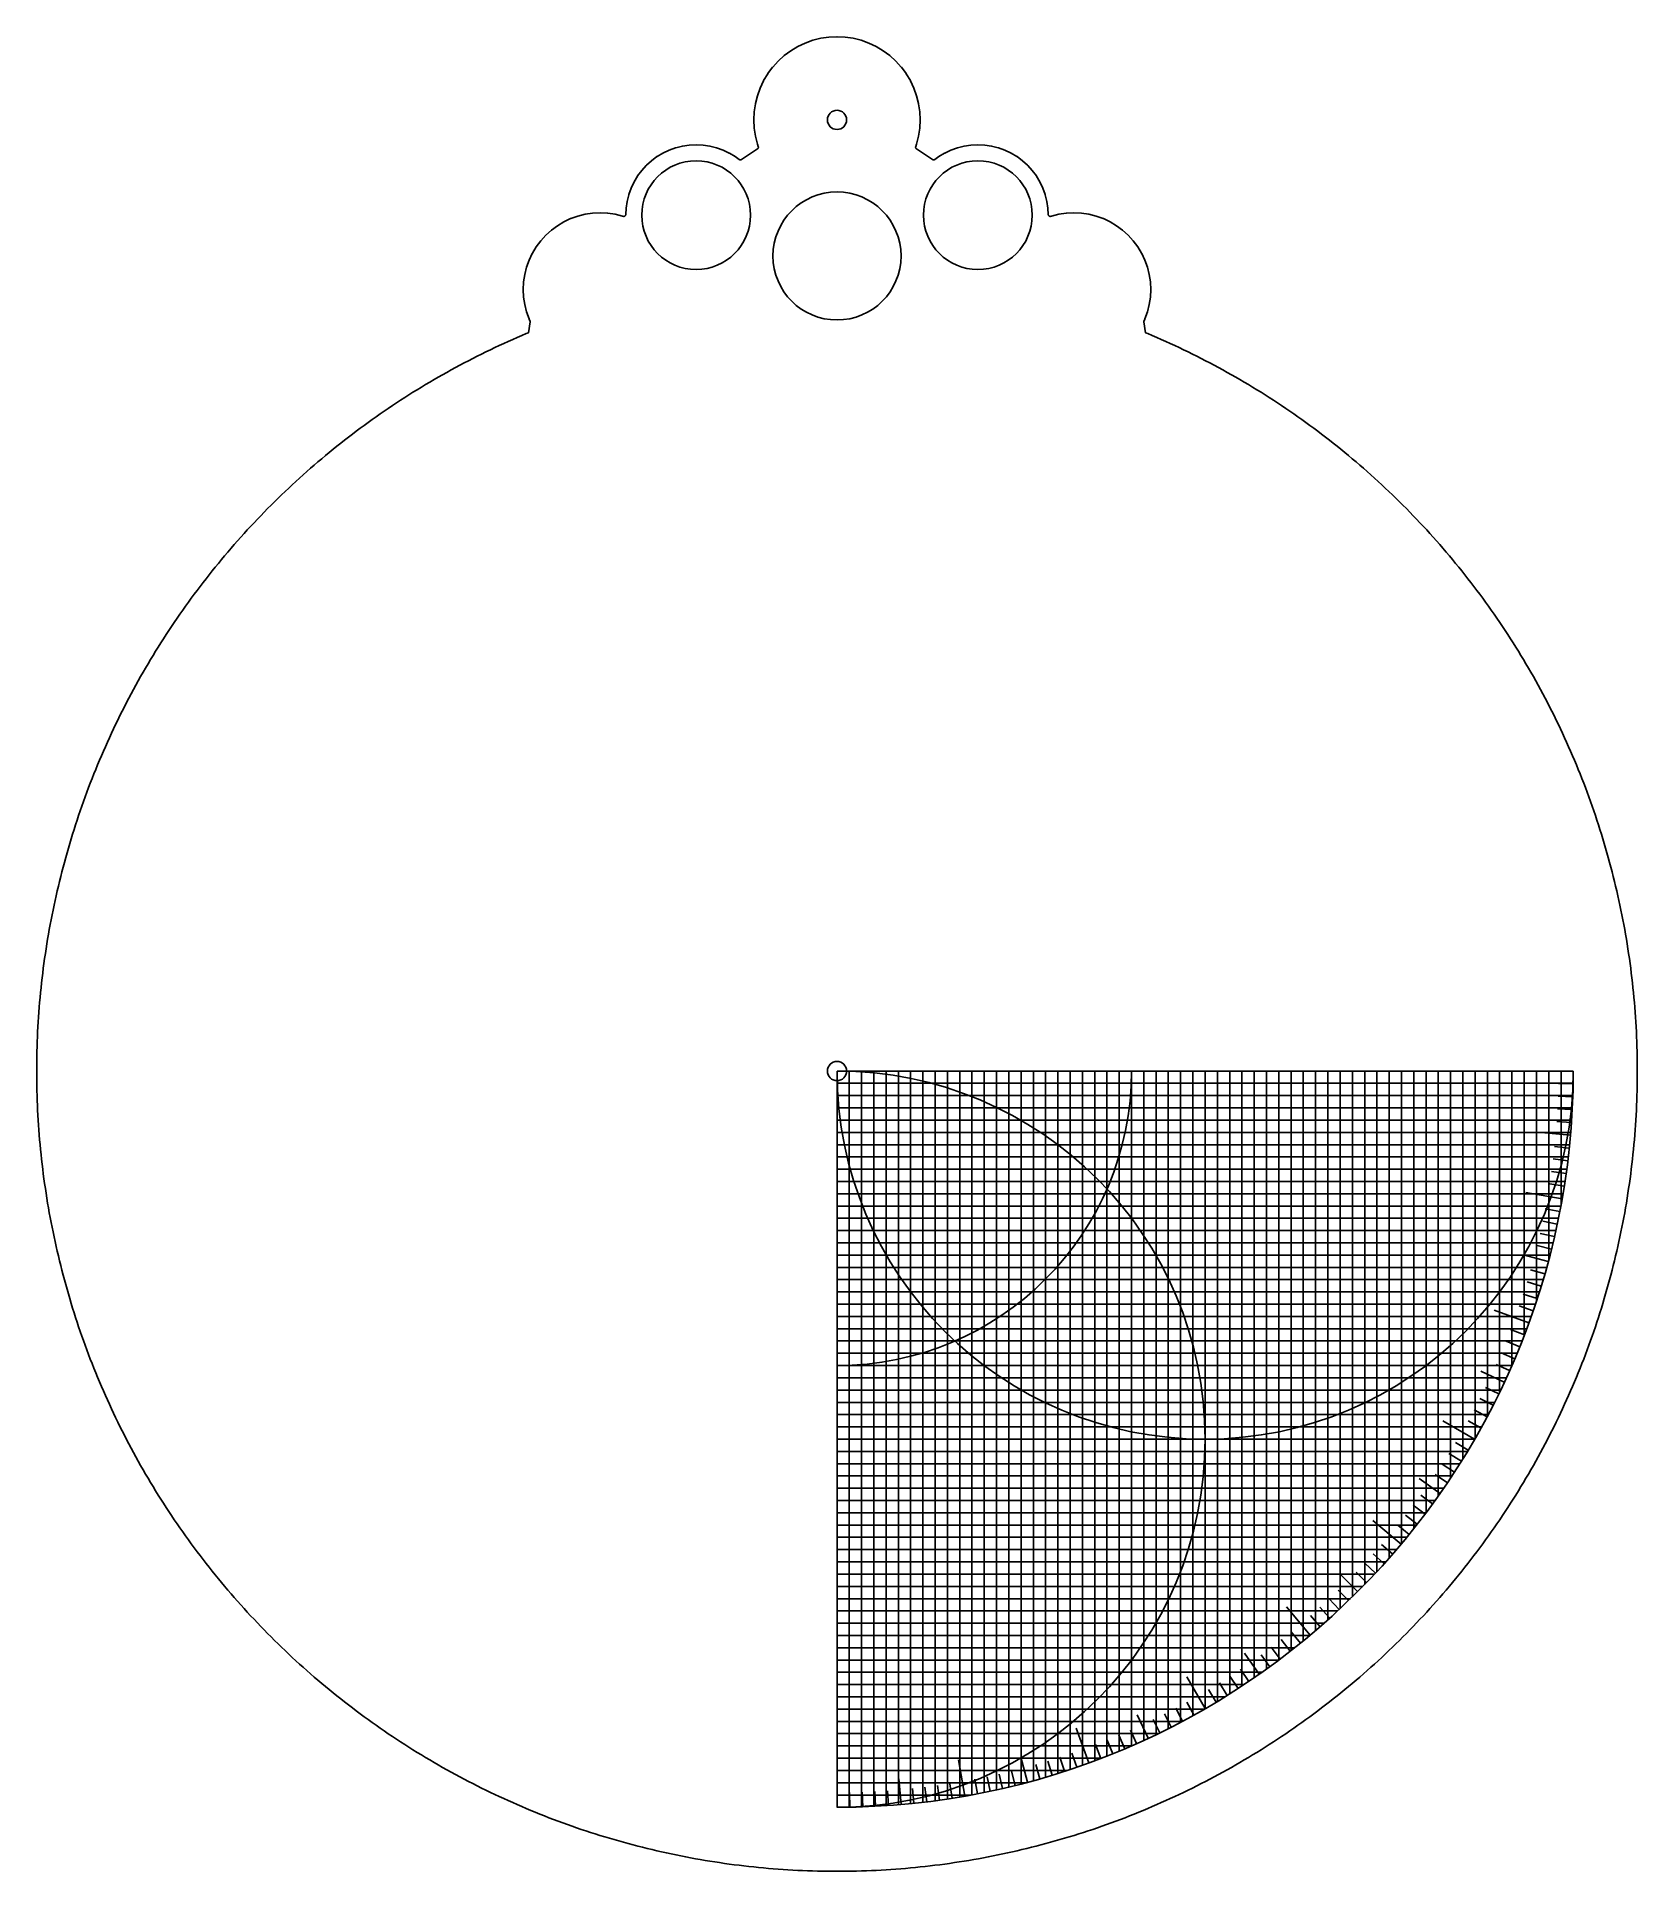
# Model space of a CAD drawing. Header units: millimetres. Extents: x -125 to 125, y -125 to 162.
import ezdxf

# ---------------------------------------------------------------- set-up
doc = ezdxf.new("R2010")
doc.units = ezdxf.units.MM
for name, color, linetype in [('CUT_INNER', 6, 'Continuous'), ('CUT_OUTER', 1, 'Continuous'), ('ENGRAVE', 7, 'Continuous'), ('ENGRAVE_FINE', 8, 'Continuous')]:
    doc.layers.add(name, color=color, linetype=linetype)

msp = doc.modelspace()

# ---------------------------------------------------------------- linework, layer by layer
at = {"layer": 'CUT_INNER'}
for centre, radius in [((0, 148.5644), 1.5), ((-22, 133.6894), 8.5), ((22, 133.6894), 8.5), ((0, 127.3144), 10), ((0, 0), 1.5)]:
    msp.add_circle(centre, radius, dxfattribs=at)
at = {"layer": 'CUT_OUTER'}
msp.add_lwpolyline([(124.9976, -0.767), (124.9906, -1.5339), (124.9788, -2.3008), (124.9624, -3.0677), (124.9412, -3.8344), (124.9153, -4.6009), (124.8847, -5.3673), (124.8494, -6.1335), (124.8094, -6.8994), (124.7648, -7.6651), (124.7154, -8.4305), (124.6613, -9.1956), (124.6025, -9.9603), (124.5391, -10.7247), (124.4709, -11.4886), (124.3981, -12.2521), (124.3206, -13.0152), (124.2384, -13.7778), (124.1515, -14.5398), (124.0599, -15.3013), (123.9637, -16.0623), (123.8628, -16.8226), (123.7573, -17.5823), (123.6471, -18.3413), (123.5322, -19.0996), (123.4127, -19.8573), (123.2885, -20.6141), (123.1597, -21.3702), (123.0263, -22.1255), (122.8882, -22.88), (122.7455, -23.6336), (122.5982, -24.3863), (122.4462, -25.1381), (122.2897, -25.8889), (122.1285, -26.6388), (121.9628, -27.3877), (121.7924, -28.1355), (121.6175, -28.8823), (121.438, -29.628), (121.2539, -30.3725), (121.0653, -31.116), (120.8721, -31.8582), (120.6743, -32.5993), (120.472, -33.3391), (120.2652, -34.0777), (120.0538, -34.815), (119.8379, -35.5509), (119.6175, -36.2856), (119.3926, -37.0189), (119.1633, -37.7507), (118.9294, -38.4812), (118.691, -39.2102), (118.4482, -39.9378), (118.2009, -40.6638), (117.9492, -41.3883), (117.693, -42.1112), (117.4324, -42.8326), (117.1674, -43.5523), (116.8979, -44.2704), (116.6241, -44.9869), (116.3459, -45.7016), (116.0633, -46.4146), (115.7763, -47.1259), (115.4849, -47.8354), (115.1893, -48.5431), (114.8892, -49.249), (114.5849, -49.953), (114.2762, -50.6552), (113.9633, -51.3554), (113.646, -52.0537), (113.3245, -52.75), (112.9987, -53.4444), (112.6686, -54.1367), (112.3343, -54.827), (111.9958, -55.5153), (111.653, -56.2014), (111.3061, -56.8854), (110.955, -57.5673), (110.5996, -58.2471), (110.2402, -58.9246), (109.8765, -59.5999), (109.5088, -60.273), (109.1369, -60.9438), (108.7609, -61.6123), (108.3808, -62.2785), (107.9966, -62.9423), (107.6084, -63.6038), (107.2161, -64.2628), (106.8197, -64.9195), (106.4194, -65.5737), (106.015, -66.2255), (105.6067, -66.8747), (105.1944, -67.5214), (104.7781, -68.1656), (104.3579, -68.8072), (103.9337, -69.4463), (103.5056, -70.0827), (103.0737, -70.7165), (102.6378, -71.3476), (102.1981, -71.976), (101.7545, -72.6017), (101.3071, -73.2247), (100.8559, -73.845), (100.4009, -74.4624), (99.9422, -75.0771), (99.4796, -75.6889), (99.0133, -76.2979), (98.5433, -76.9039), (98.0696, -77.5072), (97.5922, -78.1074), (97.1111, -78.7048), (96.6263, -79.2992), (96.1379, -79.8906), (95.6459, -80.4789), (95.1503, -81.0643), (94.6511, -81.6466), (94.1483, -82.2258), (93.642, -82.802), (93.1322, -83.375), (92.6189, -83.9449), (92.1021, -84.5116), (91.5818, -85.0751), (91.058, -85.6355), (90.5309, -86.1926), (90.0003, -86.7464), (89.4664, -87.297), (88.929, -87.8443), (88.3883, -88.3883), (87.8443, -88.929), (87.297, -89.4664), (86.7464, -90.0003), (86.1926, -90.5309), (85.6355, -91.058), (85.0751, -91.5818), (84.5116, -92.1021), (83.9449, -92.6189), (83.375, -93.1322), (82.802, -93.642), (82.2258, -94.1483), (81.6466, -94.6511), (81.0643, -95.1503), (80.4789, -95.6459), (79.8906, -96.1379), (79.2992, -96.6263), (78.7048, -97.1111), (78.1074, -97.5922), (77.5072, -98.0696), (76.9039, -98.5433), (76.2979, -99.0133), (75.6889, -99.4796), (75.0771, -99.9422), (74.4624, -100.4009), (73.845, -100.8559), (73.2247, -101.3071), (72.6017, -101.7545), (71.976, -102.1981), (71.3476, -102.6378), (70.7165, -103.0737), (70.0827, -103.5056), (69.4463, -103.9337), (68.8072, -104.3579), (68.1656, -104.7781), (67.5214, -105.1944), (66.8747, -105.6067), (66.2255, -106.015), (65.5737, -106.4194), (64.9195, -106.8197), (64.2628, -107.2161), (63.6038, -107.6084), (62.9423, -107.9966), (62.2785, -108.3808), (61.6123, -108.7609), (60.9438, -109.1369), (60.273, -109.5088), (59.5999, -109.8765), (58.9246, -110.2402), (58.2471, -110.5996), (57.5673, -110.955), (56.8854, -111.3061), (56.2014, -111.653), (55.5153, -111.9958), (54.827, -112.3343), (54.1367, -112.6686), (53.4444, -112.9987), (52.75, -113.3245), (52.0537, -113.646), (51.3554, -113.9633), (50.6552, -114.2762), (49.953, -114.5849), (49.249, -114.8892), (48.5431, -115.1893), (47.8354, -115.4849), (47.1259, -115.7763), (46.4146, -116.0633), (45.7016, -116.3459), (44.9869, -116.6241), (44.2704, -116.8979), (43.5523, -117.1674), (42.8326, -117.4324), (42.1112, -117.693), (41.3883, -117.9492), (40.6638, -118.2009), (39.9378, -118.4482), (39.2102, -118.691), (38.4812, -118.9294), (37.7507, -119.1633), (37.0189, -119.3926), (36.2856, -119.6175), (35.5509, -119.8379), (34.815, -120.0538), (34.0777, -120.2652), (33.3391, -120.472), (32.5993, -120.6743), (31.8582, -120.8721), (31.116, -121.0653), (30.3725, -121.2539), (29.628, -121.438), (28.8823, -121.6175), (28.1355, -121.7924), (27.3877, -121.9628), (26.6388, -122.1285), (25.8889, -122.2897), (25.1381, -122.4462), (24.3863, -122.5982), (23.6336, -122.7455), (22.88, -122.8882), (22.1255, -123.0263), (21.3702, -123.1597), (20.6141, -123.2885), (19.8573, -123.4127), (19.0996, -123.5322), (18.3413, -123.6471), (17.5823, -123.7573), (16.8226, -123.8628), (16.0623, -123.9637), (15.3013, -124.0599), (14.5398, -124.1515), (13.7778, -124.2384), (13.0152, -124.3206), (12.2521, -124.3981), (11.4886, -124.4709), (10.7247, -124.5391), (9.9603, -124.6025), (9.1956, -124.6613), (8.4305, -124.7154), (7.6651, -124.7648), (6.8994, -124.8094), (6.1335, -124.8494), (5.3673, -124.8847), (4.6009, -124.9153), (3.8344, -124.9412), (3.0677, -124.9624), (2.3008, -124.9788), (1.5339, -124.9906), (0.767, -124.9976), (0, -125), (-0.767, -124.9976), (-1.5339, -124.9906), (-2.3008, -124.9788), (-3.0677, -124.9624), (-3.8344, -124.9412), (-4.6009, -124.9153), (-5.3673, -124.8847), (-6.1335, -124.8494), (-6.8994, -124.8094), (-7.6651, -124.7648), (-8.4305, -124.7154), (-9.1956, -124.6613), (-9.9603, -124.6025), (-10.7247, -124.5391), (-11.4886, -124.4709), (-12.2521, -124.3981), (-13.0152, -124.3206), (-13.7778, -124.2384), (-14.5398, -124.1515), (-15.3013, -124.0599), (-16.0623, -123.9637), (-16.8226, -123.8628), (-17.5823, -123.7573), (-18.3413, -123.6471), (-19.0996, -123.5322), (-19.8573, -123.4127), (-20.6141, -123.2885), (-21.3702, -123.1597), (-22.1255, -123.0263), (-22.88, -122.8882), (-23.6336, -122.7455), (-24.3863, -122.5982), (-25.1381, -122.4462), (-25.8889, -122.2897), (-26.6388, -122.1285), (-27.3877, -121.9628), (-28.1355, -121.7924), (-28.8823, -121.6175), (-29.628, -121.438), (-30.3725, -121.2539), (-31.116, -121.0653), (-31.8582, -120.8721), (-32.5993, -120.6743), (-33.3391, -120.472), (-34.0777, -120.2652), (-34.815, -120.0538), (-35.5509, -119.8379), (-36.2856, -119.6175), (-37.0189, -119.3926), (-37.7507, -119.1633), (-38.4812, -118.9294), (-39.2102, -118.691), (-39.9378, -118.4482), (-40.6638, -118.2009), (-41.3883, -117.9492), (-42.1112, -117.693), (-42.8326, -117.4324), (-43.5523, -117.1674), (-44.2704, -116.8979), (-44.9869, -116.6241), (-45.7016, -116.3459), (-46.4146, -116.0633), (-47.1259, -115.7763), (-47.8354, -115.4849), (-48.5431, -115.1893), (-49.249, -114.8892), (-49.953, -114.5849), (-50.6552, -114.2762), (-51.3554, -113.9633), (-52.0537, -113.646), (-52.75, -113.3245), (-53.4444, -112.9987), (-54.1367, -112.6686), (-54.827, -112.3343), (-55.5153, -111.9958), (-56.2014, -111.653), (-56.8854, -111.3061), (-57.5673, -110.955), (-58.2471, -110.5996), (-58.9246, -110.2402), (-59.5999, -109.8765), (-60.273, -109.5088), (-60.9438, -109.1369), (-61.6123, -108.7609), (-62.2785, -108.3808), (-62.9423, -107.9966), (-63.6038, -107.6084), (-64.2628, -107.2161), (-64.9195, -106.8197), (-65.5737, -106.4194), (-66.2255, -106.015), (-66.8747, -105.6067), (-67.5214, -105.1944), (-68.1656, -104.7781), (-68.8072, -104.3579), (-69.4463, -103.9337), (-70.0827, -103.5056), (-70.7165, -103.0737), (-71.3476, -102.6378), (-71.976, -102.1981), (-72.6017, -101.7545), (-73.2247, -101.3071), (-73.845, -100.8559), (-74.4624, -100.4009), (-75.0771, -99.9422), (-75.6889, -99.4796), (-76.2979, -99.0133), (-76.9039, -98.5433), (-77.5072, -98.0696), (-78.1074, -97.5922), (-78.7048, -97.1111), (-79.2992, -96.6263), (-79.8906, -96.1379), (-80.4789, -95.6459), (-81.0643, -95.1503), (-81.6466, -94.6511), (-82.2258, -94.1483), (-82.802, -93.642), (-83.375, -93.1322), (-83.9449, -92.6189), (-84.5116, -92.1021), (-85.0751, -91.5818), (-85.6355, -91.058), (-86.1926, -90.5309), (-86.7464, -90.0003), (-87.297, -89.4664), (-87.8443, -88.929), (-88.3883, -88.3883), (-88.929, -87.8443), (-89.4664, -87.297), (-90.0003, -86.7464), (-90.5309, -86.1926), (-91.058, -85.6355), (-91.5818, -85.0751), (-92.1021, -84.5116), (-92.6189, -83.9449), (-93.1322, -83.375), (-93.642, -82.802), (-94.1483, -82.2258), (-94.6511, -81.6466), (-95.1503, -81.0643), (-95.6459, -80.4789), (-96.1379, -79.8906), (-96.6263, -79.2992), (-97.1111, -78.7048), (-97.5922, -78.1074), (-98.0696, -77.5072), (-98.5433, -76.9039), (-99.0133, -76.2979), (-99.4796, -75.6889), (-99.9422, -75.0771), (-100.4009, -74.4624), (-100.8559, -73.845), (-101.3071, -73.2247), (-101.7545, -72.6017), (-102.1981, -71.976), (-102.6378, -71.3476), (-103.0737, -70.7165), (-103.5056, -70.0827), (-103.9337, -69.4463), (-104.3579, -68.8072), (-104.7781, -68.1656), (-105.1944, -67.5214), (-105.6067, -66.8747), (-106.015, -66.2255), (-106.4194, -65.5737), (-106.8197, -64.9195), (-107.2161, -64.2628), (-107.6084, -63.6038), (-107.9966, -62.9423), (-108.3808, -62.2785), (-108.7609, -61.6123), (-109.1369, -60.9438), (-109.5088, -60.273), (-109.8765, -59.5999), (-110.2402, -58.9246), (-110.5996, -58.2471), (-110.955, -57.5673), (-111.3061, -56.8854), (-111.653, -56.2014), (-111.9958, -55.5153), (-112.3343, -54.827), (-112.6686, -54.1367), (-112.9987, -53.4444), (-113.3245, -52.75), (-113.646, -52.0537), (-113.9633, -51.3554), (-114.2762, -50.6552), (-114.5849, -49.953), (-114.8892, -49.249), (-115.1893, -48.5431), (-115.4849, -47.8354), (-115.7763, -47.1259), (-116.0633, -46.4146), (-116.3459, -45.7016), (-116.6241, -44.9869), (-116.8979, -44.2704), (-117.1674, -43.5523), (-117.4324, -42.8326), (-117.693, -42.1112), (-117.9492, -41.3883), (-118.2009, -40.6638), (-118.4482, -39.9378), (-118.691, -39.2102), (-118.9294, -38.4812), (-119.1633, -37.7507), (-119.3926, -37.0189), (-119.6175, -36.2856), (-119.8379, -35.5509), (-120.0538, -34.815), (-120.2652, -34.0777), (-120.472, -33.3391), (-120.6743, -32.5993), (-120.8721, -31.8582), (-121.0653, -31.116), (-121.2539, -30.3725), (-121.438, -29.628), (-121.6175, -28.8823), (-121.7924, -28.1355), (-121.9628, -27.3877), (-122.1285, -26.6388), (-122.2897, -25.8889), (-122.4462, -25.1381), (-122.5982, -24.3863), (-122.7455, -23.6336), (-122.8882, -22.88), (-123.0263, -22.1255), (-123.1597, -21.3702), (-123.2885, -20.6141), (-123.4127, -19.8573), (-123.5322, -19.0996), (-123.6471, -18.3413), (-123.7573, -17.5823), (-123.8628, -16.8226), (-123.9637, -16.0623), (-124.0599, -15.3013), (-124.1515, -14.5398), (-124.2384, -13.7778), (-124.3206, -13.0152), (-124.3981, -12.2521), (-124.4709, -11.4886), (-124.5391, -10.7247), (-124.6025, -9.9603), (-124.6613, -9.1956), (-124.7154, -8.4305), (-124.7648, -7.6651), (-124.8094, -6.8994), (-124.8494, -6.1335), (-124.8847, -5.3673), (-124.9153, -4.6009), (-124.9412, -3.8344), (-124.9624, -3.0677), (-124.9788, -2.3008), (-124.9906, -1.5339), (-124.9976, -0.767), (-125, 0), (-124.9976, 0.767), (-124.9906, 1.5339), (-124.9788, 2.3008), (-124.9624, 3.0677), (-124.9412, 3.8344), (-124.9153, 4.6009), (-124.8847, 5.3673), (-124.8494, 6.1335), (-124.8094, 6.8994), (-124.7648, 7.6651), (-124.7154, 8.4305), (-124.6613, 9.1956), (-124.6025, 9.9603), (-124.5391, 10.7247), (-124.4709, 11.4886), (-124.3981, 12.2521), (-124.3206, 13.0152), (-124.2384, 13.7778), (-124.1515, 14.5398), (-124.0599, 15.3013), (-123.9637, 16.0623), (-123.8628, 16.8226), (-123.7573, 17.5823), (-123.6471, 18.3413), (-123.5322, 19.0996), (-123.4127, 19.8573), (-123.2885, 20.6141), (-123.1597, 21.3702), (-123.0263, 22.1255), (-122.8882, 22.88), (-122.7455, 23.6336), (-122.5982, 24.3863), (-122.4462, 25.1381), (-122.2897, 25.8889), (-122.1285, 26.6388), (-121.9628, 27.3877), (-121.7924, 28.1355), (-121.6175, 28.8823), (-121.438, 29.628), (-121.2539, 30.3725), (-121.0653, 31.116), (-120.8721, 31.8582), (-120.6743, 32.5993), (-120.472, 33.3391), (-120.2652, 34.0777), (-120.0538, 34.815), (-119.8379, 35.5509), (-119.6175, 36.2856), (-119.3926, 37.0189), (-119.1633, 37.7507), (-118.9294, 38.4812), (-118.691, 39.2102), (-118.4482, 39.9378), (-118.2009, 40.6638), (-117.9492, 41.3883), (-117.693, 42.1112), (-117.4324, 42.8326), (-117.1674, 43.5523), (-116.8979, 44.2704), (-116.6241, 44.9869), (-116.3459, 45.7016), (-116.0633, 46.4146), (-115.7763, 47.1259), (-115.4849, 47.8354), (-115.1893, 48.5431), (-114.8892, 49.249), (-114.5849, 49.953), (-114.2762, 50.6552), (-113.9633, 51.3554), (-113.646, 52.0537), (-113.3245, 52.75), (-112.9987, 53.4444), (-112.6686, 54.1367), (-112.3343, 54.827), (-111.9958, 55.5153), (-111.653, 56.2014), (-111.3061, 56.8854), (-110.955, 57.5673), (-110.5996, 58.2471), (-110.2402, 58.9246), (-109.8765, 59.5999), (-109.5088, 60.273), (-109.1369, 60.9438), (-108.7609, 61.6123), (-108.3808, 62.2785), (-107.9966, 62.9423), (-107.6084, 63.6038), (-107.2161, 64.2628), (-106.8197, 64.9195), (-106.4194, 65.5737), (-106.015, 66.2255), (-105.6067, 66.8747), (-105.1944, 67.5214), (-104.7781, 68.1656), (-104.3579, 68.8072), (-103.9337, 69.4463), (-103.5056, 70.0827), (-103.0737, 70.7165), (-102.6378, 71.3476), (-102.1981, 71.976), (-101.7545, 72.6017), (-101.3071, 73.2247), (-100.8559, 73.845), (-100.4009, 74.4624), (-99.9422, 75.0771), (-99.4796, 75.6889), (-99.0133, 76.2979), (-98.5433, 76.9039), (-98.0696, 77.5072), (-97.5922, 78.1074), (-97.1111, 78.7048), (-96.6263, 79.2992), (-96.1379, 79.8906), (-95.6459, 80.4789), (-95.1503, 81.0643), (-94.6511, 81.6466), (-94.1483, 82.2258), (-93.642, 82.802), (-93.1322, 83.375), (-92.6189, 83.9449), (-92.1021, 84.5116), (-91.5818, 85.0751), (-91.058, 85.6355), (-90.5309, 86.1926), (-90.0003, 86.7464), (-89.4664, 87.297), (-88.929, 87.8443), (-88.3883, 88.3883), (-87.8443, 88.929), (-87.297, 89.4664), (-86.7464, 90.0003), (-86.1926, 90.5309), (-85.6355, 91.058), (-85.0751, 91.5818), (-84.5116, 92.1021), (-83.9449, 92.6189), (-83.375, 93.1322), (-82.802, 93.642), (-82.2258, 94.1483), (-81.6466, 94.6511), (-81.0643, 95.1503), (-80.4789, 95.6459), (-79.8906, 96.1379), (-79.2992, 96.6263), (-78.7048, 97.1111), (-78.1074, 97.5922), (-77.5072, 98.0696), (-76.9039, 98.5433), (-76.2979, 99.0133), (-75.6889, 99.4796), (-75.0771, 99.9422), (-74.4624, 100.4009), (-73.845, 100.8559), (-73.2247, 101.3071), (-72.6017, 101.7545), (-71.976, 102.1981), (-71.3476, 102.6378), (-70.7165, 103.0737), (-70.0827, 103.5056), (-69.4463, 103.9337), (-68.8072, 104.3579), (-68.1656, 104.7781), (-67.5214, 105.1944), (-66.8747, 105.6067), (-66.2255, 106.015), (-65.5737, 106.4194), (-64.9195, 106.8197), (-64.2628, 107.2161), (-63.6038, 107.6084), (-62.9423, 107.9966), (-62.2785, 108.3808), (-61.6123, 108.7609), (-60.9438, 109.1369), (-60.273, 109.5088), (-59.5999, 109.8765), (-58.9246, 110.2402), (-58.2471, 110.5996), (-57.5673, 110.955), (-56.8854, 111.3061), (-56.2014, 111.653), (-55.5153, 111.9958), (-54.827, 112.3343), (-54.1367, 112.6686), (-53.4444, 112.9987), (-52.75, 113.3245), (-52.0537, 113.646), (-51.3554, 113.9633), (-50.6552, 114.2762), (-49.953, 114.5849), (-49.249, 114.8892), (-48.5431, 115.1893), (-48.2057, 115.3302), (-47.9261, 117.0077), (-47.9227, 117.0378), (-47.9222, 117.0681), (-47.9249, 117.0983), (-47.9306, 117.1281), (-47.9393, 117.1572), (-47.9508, 117.1853), (-48.0834, 117.4655), (-48.089, 117.4791), (-48.4808, 118.574), (-48.4851, 118.5881), (-48.7676, 119.7162), (-48.7705, 119.7306), (-48.9411, 120.8809), (-48.9426, 120.8955), (-48.9996, 122.057), (-48.9996, 122.0717), (-48.9426, 123.2332), (-48.9411, 123.2479), (-48.7705, 124.3982), (-48.7676, 124.4126), (-48.4851, 125.5407), (-48.4808, 125.5547), (-48.089, 126.6497), (-48.0834, 126.6633), (-47.5862, 127.7145), (-47.5793, 127.7275), (-46.9814, 128.7249), (-46.9732, 128.7372), (-46.2805, 129.6712), (-46.2712, 129.6826), (-45.4902, 130.5442), (-45.4798, 130.5546), (-44.6182, 131.3356), (-44.6068, 131.3449), (-43.6728, 132.0376), (-43.6605, 132.0458), (-42.6631, 132.6437), (-42.6501, 132.6506), (-41.5989, 133.1478), (-41.5853, 133.1534), (-40.4904, 133.5452), (-40.4763, 133.5495), (-39.3482, 133.832), (-39.3338, 133.8349), (-38.1835, 134.0055), (-38.1688, 134.007), (-37.0074, 134.064), (-36.9926, 134.064), (-35.8312, 134.007), (-35.8165, 134.0055), (-34.6662, 133.8349), (-34.6518, 133.832), (-33.5237, 133.5495), (-33.5096, 133.5452), (-33.3966, 133.5048), (-33.3685, 133.4962), (-33.3396, 133.4905), (-33.3103, 133.4876), (-33.2808, 133.4876), (-33.2515, 133.4905), (-33.2227, 133.4962), (-33.1945, 133.5048), (-33.1673, 133.516), (-33.1413, 133.5299), (-33.1168, 133.5463), (-33.0941, 133.5649), (-33.0733, 133.5857), (-33.0546, 133.6085), (-33.0382, 133.633), (-33.0244, 133.659), (-33.0131, 133.6861), (-33.0045, 133.7143), (-32.9988, 133.7432), (-32.9959, 133.7725), (-32.9474, 134.7602), (-32.946, 134.7749), (-32.7897, 135.8281), (-32.7868, 135.8425), (-32.5281, 136.8754), (-32.5239, 136.8895), (-32.1652, 137.892), (-32.1595, 137.9056), (-31.7043, 138.8681), (-31.6973, 138.8811), (-31.15, 139.7943), (-31.1418, 139.8066), (-30.5075, 140.6618), (-30.4982, 140.6732), (-29.7831, 141.4621), (-29.7727, 141.4725), (-28.9838, 142.1876), (-28.9724, 142.1969), (-28.1172, 142.8312), (-28.105, 142.8393), (-27.1917, 143.3867), (-27.1787, 143.3937), (-26.2162, 143.8489), (-26.2026, 143.8545), (-25.2001, 144.2133), (-25.186, 144.2175), (-24.1531, 144.4762), (-24.1387, 144.4791), (-23.0855, 144.6353), (-23.0708, 144.6368), (-22.0074, 144.689), (-21.9926, 144.689), (-20.9292, 144.6368), (-20.9145, 144.6353), (-19.8613, 144.4791), (-19.8469, 144.4762), (-18.814, 144.2175), (-18.7999, 144.2133), (-17.7974, 143.8545), (-17.7838, 143.8489), (-16.8213, 143.3937), (-16.8083, 143.3867), (-15.895, 142.8393), (-15.8828, 142.8312), (-15.2791, 142.3834), (-15.2536, 142.3665), (-15.2266, 142.3522), (-15.1983, 142.3408), (-15.1689, 142.3323), (-15.1389, 142.3268), (-15.1084, 142.3245), (-15.0779, 142.3252), (-15.0476, 142.329), (-15.0178, 142.3359), (-14.9889, 142.3458), (-14.9612, 142.3586), (-14.9349, 142.3741), (-12.4145, 144.0404), (-12.3915, 144.0572), (-12.3702, 144.0761), (-12.3508, 144.097), (-12.3334, 144.1196), (-12.3183, 144.1438), (-12.3056, 144.1693), (-12.2953, 144.1958), (-12.2876, 144.2233), (-12.2825, 144.2513), (-12.2801, 144.2797), (-12.2804, 144.3082), (-12.2835, 144.3365), (-12.2891, 144.3644), (-12.2975, 144.3917), (-12.4377, 144.7838), (-12.442, 144.7978), (-12.7484, 146.0211), (-12.7513, 146.0355), (-12.9363, 147.2829), (-12.9378, 147.2975), (-12.9996, 148.557), (-12.9996, 148.5717), (-12.9378, 149.8313), (-12.9363, 149.8459), (-12.7513, 151.0933), (-12.7484, 151.1077), (-12.442, 152.3309), (-12.4377, 152.345), (-12.0129, 153.5323), (-12.0073, 153.5459), (-11.4681, 154.6859), (-11.4612, 154.6989), (-10.8129, 155.7805), (-10.8047, 155.7927), (-10.0535, 156.8056), (-10.0442, 156.817), (-9.1973, 157.7513), (-9.1869, 157.7617), (-8.2526, 158.6086), (-8.2412, 158.6179), (-7.2283, 159.3691), (-7.2161, 159.3773), (-6.1345, 160.0256), (-6.1215, 160.0325), (-4.9815, 160.5717), (-4.968, 160.5773), (-3.7806, 161.0021), (-3.7666, 161.0064), (-2.5433, 161.3128), (-2.5289, 161.3157), (-1.2815, 161.5007), (-1.2669, 161.5022), (-0.0074, 161.564), (0.0074, 161.564), (1.2669, 161.5022), (1.2815, 161.5007), (2.5289, 161.3157), (2.5433, 161.3128), (3.7666, 161.0064), (3.7806, 161.0021), (4.968, 160.5773), (4.9815, 160.5717), (6.1215, 160.0325), (6.1345, 160.0256), (7.2161, 159.3773), (7.2283, 159.3691), (8.2412, 158.6179), (8.2526, 158.6086), (9.1869, 157.7617), (9.1973, 157.7513), (10.0442, 156.817), (10.0535, 156.8056), (10.8047, 155.7927), (10.8129, 155.7805), (11.4612, 154.6989), (11.4681, 154.6859), (12.0073, 153.5459), (12.0129, 153.5323), (12.4377, 152.345), (12.442, 152.3309), (12.7484, 151.1077), (12.7513, 151.0933), (12.9363, 149.8459), (12.9378, 149.8313), (12.9996, 148.5717), (12.9996, 148.557), (12.9378, 147.2975), (12.9363, 147.2829), (12.7513, 146.0355), (12.7484, 146.0211), (12.442, 144.7978), (12.4377, 144.7838), (12.2975, 144.3917), (12.2891, 144.3644), (12.2835, 144.3365), (12.2804, 144.3082), (12.2801, 144.2797), (12.2825, 144.2513), (12.2876, 144.2233), (12.2953, 144.1958), (12.3056, 144.1693), (12.3183, 144.1438), (12.3334, 144.1196), (12.3508, 144.097), (12.3702, 144.0761), (12.3915, 144.0572), (12.4145, 144.0404), (14.9349, 142.3741), (14.9612, 142.3586), (14.9889, 142.3458), (15.0178, 142.3359), (15.0476, 142.329), (15.0779, 142.3252), (15.1084, 142.3245), (15.1389, 142.3268), (15.1689, 142.3323), (15.1983, 142.3408), (15.2266, 142.3522), (15.2536, 142.3665), (15.2791, 142.3834), (15.8828, 142.8312), (15.895, 142.8393), (16.8083, 143.3867), (16.8213, 143.3937), (17.7838, 143.8489), (17.7974, 143.8545), (18.7999, 144.2133), (18.814, 144.2175), (19.8469, 144.4762), (19.8613, 144.4791), (20.9145, 144.6353), (20.9292, 144.6368), (21.9926, 144.689), (22.0074, 144.689), (23.0708, 144.6368), (23.0855, 144.6353), (24.1387, 144.4791), (24.1531, 144.4762), (25.186, 144.2175), (25.2001, 144.2133), (26.2026, 143.8545), (26.2162, 143.8489), (27.1787, 143.3937), (27.1917, 143.3867), (28.105, 142.8393), (28.1172, 142.8312), (28.9724, 142.1969), (28.9838, 142.1876), (29.7727, 141.4725), (29.7831, 141.4621), (30.4982, 140.6732), (30.5075, 140.6618), (31.1418, 139.8066), (31.15, 139.7943), (31.6973, 138.8811), (31.7043, 138.8681), (32.1595, 137.9056), (32.1652, 137.892), (32.5239, 136.8895), (32.5281, 136.8754), (32.7868, 135.8425), (32.7897, 135.8281), (32.946, 134.7749), (32.9474, 134.7602), (32.9959, 133.7725), (32.9988, 133.7432), (33.0045, 133.7143), (33.0131, 133.6861), (33.0244, 133.659), (33.0382, 133.633), (33.0546, 133.6085), (33.0733, 133.5857), (33.0941, 133.5649), (33.1168, 133.5463), (33.1413, 133.5299), (33.1673, 133.516), (33.1945, 133.5048), (33.2227, 133.4962), (33.2515, 133.4905), (33.2808, 133.4876), (33.3103, 133.4876), (33.3396, 133.4905), (33.3685, 133.4962), (33.3966, 133.5048), (33.5096, 133.5452), (33.5237, 133.5495), (34.6518, 133.832), (34.6662, 133.8349), (35.8165, 134.0055), (35.8312, 134.007), (36.9926, 134.064), (37.0074, 134.064), (38.1688, 134.007), (38.1835, 134.0055), (39.3338, 133.8349), (39.3482, 133.832), (40.4763, 133.5495), (40.4904, 133.5452), (41.5853, 133.1534), (41.5989, 133.1478), (42.6501, 132.6506), (42.6631, 132.6437), (43.6605, 132.0458), (43.6728, 132.0376), (44.6068, 131.3449), (44.6182, 131.3356), (45.4798, 130.5546), (45.4902, 130.5442), (46.2712, 129.6826), (46.2805, 129.6712), (46.9732, 128.7372), (46.9814, 128.7249), (47.5793, 127.7275), (47.5862, 127.7145), (48.0834, 126.6633), (48.089, 126.6497), (48.4808, 125.5547), (48.4851, 125.5407), (48.7676, 124.4126), (48.7705, 124.3982), (48.9411, 123.2479), (48.9426, 123.2332), (48.9996, 122.0717), (48.9996, 122.057), (48.9426, 120.8955), (48.9411, 120.8809), (48.7705, 119.7306), (48.7676, 119.7162), (48.4851, 118.5881), (48.4808, 118.574), (48.089, 117.4791), (48.0834, 117.4655), (47.9508, 117.1853), (47.9393, 117.1572), (47.9306, 117.1281), (47.9249, 117.0983), (47.9222, 117.0681), (47.9227, 117.0378), (47.9261, 117.0077), (48.2057, 115.3302), (48.5431, 115.1893), (49.249, 114.8892), (49.953, 114.5849), (50.6552, 114.2762), (51.3554, 113.9633), (52.0537, 113.646), (52.75, 113.3245), (53.4444, 112.9987), (54.1367, 112.6686), (54.827, 112.3343), (55.5153, 111.9958), (56.2014, 111.653), (56.8854, 111.3061), (57.5673, 110.955), (58.2471, 110.5996), (58.9246, 110.2402), (59.5999, 109.8765), (60.273, 109.5088), (60.9438, 109.1369), (61.6123, 108.7609), (62.2785, 108.3808), (62.9423, 107.9966), (63.6038, 107.6084), (64.2628, 107.2161), (64.9195, 106.8197), (65.5737, 106.4194), (66.2255, 106.015), (66.8747, 105.6067), (67.5214, 105.1944), (68.1656, 104.7781), (68.8072, 104.3579), (69.4463, 103.9337), (70.0827, 103.5056), (70.7165, 103.0737), (71.3476, 102.6378), (71.976, 102.1981), (72.6017, 101.7545), (73.2247, 101.3071), (73.845, 100.8559), (74.4624, 100.4009), (75.0771, 99.9422), (75.6889, 99.4796), (76.2979, 99.0133), (76.9039, 98.5433), (77.5072, 98.0696), (78.1074, 97.5922), (78.7048, 97.1111), (79.2992, 96.6263), (79.8906, 96.1379), (80.4789, 95.6459), (81.0643, 95.1503), (81.6466, 94.6511), (82.2258, 94.1483), (82.802, 93.642), (83.375, 93.1322), (83.9449, 92.6189), (84.5116, 92.1021), (85.0751, 91.5818), (85.6355, 91.058), (86.1926, 90.5309), (86.7464, 90.0003), (87.297, 89.4664), (87.8443, 88.929), (88.3883, 88.3883), (88.929, 87.8443), (89.4664, 87.297), (90.0003, 86.7464), (90.5309, 86.1926), (91.058, 85.6355), (91.5818, 85.0751), (92.1021, 84.5116), (92.6189, 83.9449), (93.1322, 83.375), (93.642, 82.802), (94.1483, 82.2258), (94.6511, 81.6466), (95.1503, 81.0643), (95.6459, 80.4789), (96.1379, 79.8906), (96.6263, 79.2992), (97.1111, 78.7048), (97.5922, 78.1074), (98.0696, 77.5072), (98.5433, 76.9039), (99.0133, 76.2979), (99.4796, 75.6889), (99.9422, 75.0771), (100.4009, 74.4624), (100.8559, 73.845), (101.3071, 73.2247), (101.7545, 72.6017), (102.1981, 71.976), (102.6378, 71.3476), (103.0737, 70.7165), (103.5056, 70.0827), (103.9337, 69.4463), (104.3579, 68.8072), (104.7781, 68.1656), (105.1944, 67.5214), (105.6067, 66.8747), (106.015, 66.2255), (106.4194, 65.5737), (106.8197, 64.9195), (107.2161, 64.2628), (107.6084, 63.6038), (107.9966, 62.9423), (108.3808, 62.2785), (108.7609, 61.6123), (109.1369, 60.9438), (109.5088, 60.273), (109.8765, 59.5999), (110.2402, 58.9246), (110.5996, 58.2471), (110.955, 57.5673), (111.3061, 56.8854), (111.653, 56.2014), (111.9958, 55.5153), (112.3343, 54.827), (112.6686, 54.1367), (112.9987, 53.4444), (113.3245, 52.75), (113.646, 52.0537), (113.9633, 51.3554), (114.2762, 50.6552), (114.5849, 49.953), (114.8892, 49.249), (115.1893, 48.5431), (115.4849, 47.8354), (115.7763, 47.1259), (116.0633, 46.4146), (116.3459, 45.7016), (116.6241, 44.9869), (116.8979, 44.2704), (117.1674, 43.5523), (117.4324, 42.8326), (117.693, 42.1112), (117.9492, 41.3883), (118.2009, 40.6638), (118.4482, 39.9378), (118.691, 39.2102), (118.9294, 38.4812), (119.1633, 37.7507), (119.3926, 37.0189), (119.6175, 36.2856), (119.8379, 35.5509), (120.0538, 34.815), (120.2652, 34.0777), (120.472, 33.3391), (120.6743, 32.5993), (120.8721, 31.8582), (121.0653, 31.116), (121.2539, 30.3725), (121.438, 29.628), (121.6175, 28.8823), (121.7924, 28.1355), (121.9628, 27.3877), (122.1285, 26.6388), (122.2897, 25.8889), (122.4462, 25.1381), (122.5982, 24.3863), (122.7455, 23.6336), (122.8882, 22.88), (123.0263, 22.1255), (123.1597, 21.3702), (123.2885, 20.6141), (123.4127, 19.8573), (123.5322, 19.0996), (123.6471, 18.3413), (123.7573, 17.5823), (123.8628, 16.8226), (123.9637, 16.0623), (124.0599, 15.3013), (124.1515, 14.5398), (124.2384, 13.7778), (124.3206, 13.0152), (124.3981, 12.2521), (124.4709, 11.4886), (124.5391, 10.7247), (124.6025, 9.9603), (124.6613, 9.1956), (124.7154, 8.4305), (124.7648, 7.6651), (124.8094, 6.8994), (124.8494, 6.1335), (124.8847, 5.3673), (124.9153, 4.6009), (124.9412, 3.8344), (124.9624, 3.0677), (124.9788, 2.3008), (124.9906, 1.5339), (124.9976, 0.767), (125, 0)], close=True, dxfattribs=at)
at = {"layer": 'ENGRAVE'}
for points in [[(0, 0), (115, 0)], [(0, 0), (0, -115)], [(9.5833, 0), (9.5833, -114.6)], [(19.1667, 0), (19.1667, -113.3915)], [(28.75, 0), (28.75, -111.3483)], [(38.3333, 0), (38.3333, -108.423)], [(47.9167, 0), (47.9167, -104.5418)], [(57.5, 0), (57.5, -99.5929)], [(67.0833, 0), (67.0833, -93.4068)], [(76.6667, 0), (76.6667, -85.7159)], [(86.25, 0), (86.25, -76.0654)], [(95.8333, 0), (95.8333, -63.5686)], [(105.4167, 0), (105.4167, -45.9601)], [(115, 0), (109.25, 0)], [(0, -9.5833), (114.6, -9.5833)], [(114.5624, -10.0229), (110.5527, -9.6721)], [(0, -19.1667), (113.3915, -19.1667)], [(113.2529, -19.9695), (107.5902, -18.9711)], [(0, -28.75), (111.3483, -28.75)], [(111.0815, -29.7642), (107.1936, -28.7224)], [(0, -38.3333), (108.423, -38.3333)], [(108.0647, -39.3323), (102.6614, -37.3657)], [(0, -47.9167), (104.5418, -47.9167)], [(104.2254, -48.6011), (100.5775, -46.9001)], [(99.5929, -57.5), (94.6133, -54.625)], [(0, -57.5), (99.5929, -57.5)], [(94.2025, -65.9613), (90.9054, -63.6526)], [(0, -67.0833), (93.4068, -67.0833)], [(88.0951, -73.9206), (83.6904, -70.2245)], [(0, -76.6667), (85.7159, -76.6667)], [(81.3173, -81.3173), (78.4712, -78.4712)], [(73.9206, -88.0951), (70.2245, -83.6904)], [(0, -86.25), (76.0654, -86.25)], [(65.9613, -94.2025), (63.6526, -90.9054)], [(0, -95.8333), (63.5686, -95.8333)], [(57.5, -99.5929), (54.625, -94.6133)], [(39.3323, -108.0647), (37.3657, -102.6614)], [(48.6011, -104.2254), (46.9001, -100.5775)], [(0, -105.4167), (45.9601, -105.4167)], [(19.9695, -113.2529), (18.9711, -107.5902)], [(29.7642, -111.0815), (28.7224, -107.1936)], [(0, -115), (0, -109.25)], [(10.0229, -114.5624), (9.6721, -110.5527)]]:
    msp.add_lwpolyline(points, dxfattribs=at)
for centre, radius, start, end in [((57.5, 0), 57.5, 180, 0), ((0, -57.5), 57.5, 270, 90), ((0, 0), 46.0089, 270, 0), ((0, 0), 115, 270, 0), ((0, 0), 115, 270, 0)]:
    msp.add_arc(centre, radius, start, end, dxfattribs=at)
at = {"layer": 'ENGRAVE_FINE'}
for points in [[(1.9167, 0), (1.9167, -114.984)], [(3.8333, 0), (3.8333, -114.9361)], [(5.75, 0), (5.75, -114.8562)], [(7.6667, 0), (7.6667, -114.7442)], [(11.5, 0), (11.5, -114.4236)], [(13.4167, 0), (13.4167, -114.2147)], [(15.3333, 0), (15.3333, -113.9732)], [(17.25, 0), (17.25, -113.6989)], [(21.0833, 0), (21.0833, -113.0508)], [(23, 0), (23, -112.6765)], [(24.9167, 0), (24.9167, -112.2682)], [(26.8333, 0), (26.8333, -111.8256)], [(30.6667, 0), (30.6667, -110.8357)], [(32.5833, 0), (32.5833, -110.2875)], [(34.5, 0), (34.5, -109.703)], [(36.4167, 0), (36.4167, -109.0817)], [(40.25, 0), (40.25, -107.7262)], [(42.1667, 0), (42.1667, -106.9905)], [(44.0833, 0), (44.0833, -106.2152)], [(46, 0), (46, -105.3992)], [(49.8333, 0), (49.8333, -103.6419)], [(51.75, 0), (51.75, -102.6983)], [(53.6667, 0), (53.6667, -101.7098)], [(55.5833, 0), (55.5833, -100.6752)], [(59.4167, 0), (59.4167, -98.4615)], [(61.3333, 0), (61.3333, -97.2791)], [(63.25, 0), (63.25, -96.0439)], [(65.1667, 0), (65.1667, -94.7539)], [(69, 0), (69, -92)], [(70.9167, 0), (70.9167, -90.5308)], [(72.8333, 0), (72.8333, -88.9961)], [(74.75, 0), (74.75, -87.3924)], [(78.5833, 0), (78.5833, -83.9623)], [(80.5, 0), (80.5, -82.1264)], [(82.4167, 0), (82.4167, -80.2028)], [(84.3333, 0), (84.3333, -78.185)], [(88.1667, 0), (88.1667, -73.8352)], [(90.0833, 0), (90.0833, -71.4842)], [(92, 0), (92, -69)], [(93.9167, 0), (93.9167, -66.3676)], [(97.75, 0), (97.75, -60.58)], [(99.6667, 0), (99.6667, -57.3721)], [(101.5833, 0), (101.5833, -53.9057)], [(103.5, 0), (103.5, -50.1273)], [(107.3333, 0), (107.3333, -41.2863)], [(109.25, 0), (109.25, -35.9087)], [(111.1667, 0), (111.1667, -29.4444)], [(113.0833, 0), (113.0833, -20.9084)], [(0, -1.9167), (114.984, -1.9167)], [(114.9825, -2.007), (112.6828, -1.9669)], [(0, -3.8333), (114.9361, -3.8333)], [(114.9299, -4.0134), (112.6313, -3.9332)], [(0, -5.75), (114.8562, -5.75)], [(0, -7.6667), (114.7442, -7.6667)], [(114.7199, -8.022), (112.4255, -7.8616)], [(114.8424, -6.0186), (112.5455, -5.8983)], [(0, -11.5), (114.4236, -11.5)], [(0, -13.4167), (114.2147, -13.4167)], [(114.1428, -14.015), (111.86, -13.7347)], [(114.37, -12.0208), (112.0826, -11.7804)], [(0, -15.3333), (113.9732, -15.3333)], [(113.8808, -16.0049), (111.6032, -15.6848)], [(0, -17.25), (113.6989, -17.25)], [(113.5842, -17.99), (111.3125, -17.6302)], [(0, -21.0833), (113.0508, -21.0833)], [(112.8871, -21.943), (110.6294, -21.5042)], [(0, -23), (112.6765, -23)], [(0, -24.9167), (112.2682, -24.9167)], [(112.0526, -25.8694), (109.8115, -25.352)], [(112.487, -23.9098), (110.2372, -23.4316)], [(0, -26.8333), (111.8256, -26.8333)], [(111.584, -27.821), (109.3523, -27.2646)], [(0, -30.6667), (110.8357, -30.6667)], [(110.5451, -31.6983), (108.3342, -31.0643)], [(0, -32.5833), (110.2875, -32.5833)], [(109.975, -33.6227), (107.7755, -32.9503)], [(0, -34.5), (109.703, -34.5)], [(0, -36.4167), (109.0817, -36.4167)], [(108.7346, -37.4403), (106.5599, -36.6915)], [(109.3715, -35.537), (107.1841, -34.8262)], [(0, -40.25), (107.7262, -40.25)], [(0, -42.1667), (106.9905, -42.1667)], [(106.6261, -43.0798), (104.4936, -42.2182)], [(107.3617, -41.2123), (105.2145, -40.3881)], [(0, -44.0833), (106.2152, -44.0833)], [(105.0577, -46.7747), (102.9566, -45.8392)], [(105.8581, -44.9341), (103.7409, -44.0354)], [(0, -46), (105.3992, -46)], [(0, -49.8333), (103.6419, -49.8333)], [(102.4658, -52.2089), (100.4164, -51.1647)], [(103.3613, -50.4127), (101.2941, -49.4044)], [(0, -51.75), (102.6983, -51.75)], [(0, -53.6667), (101.7098, -53.6667)], [(101.539, -53.9892), (99.5082, -52.9094)], [(0, -55.5833), (100.6752, -55.5833)], [(100.5813, -55.7531), (98.5696, -54.638)], [(0, -59.4167), (98.4615, -59.4167)], [(97.5255, -60.9407), (95.575, -59.7219)], [(98.5742, -59.2294), (96.6028, -58.0448)], [(0, -61.3333), (97.2791, -61.3333)], [(95.3393, -64.3072), (93.4325, -63.021)], [(96.4471, -62.6335), (94.5182, -61.3808)], [(0, -63.25), (96.0439, -63.25)], [(0, -65.1667), (94.7539, -65.1667)], [(91.8431, -69.2087), (90.0062, -67.8246)], [(93.037, -67.5953), (91.1762, -66.2434)], [(0, -69), (92, -69)], [(0, -70.9167), (90.5308, -70.9167)], [(89.3718, -72.3718), (87.5843, -70.9244)], [(90.6212, -70.8011), (88.8088, -69.385)], [(0, -72.8333), (88.9961, -72.8333)], [(86.7916, -75.4468), (85.0558, -73.9379)], [(0, -74.75), (87.3924, -74.75)], [(84.1057, -78.4298), (82.4236, -76.8612)], [(85.4617, -76.95), (83.7524, -75.411)], [(0, -78.5833), (83.9623, -78.5833)], [(82.7241, -79.8857), (81.0696, -78.288)], [(0, -80.5), (82.1264, -80.5)], [(0, -82.4167), (80.2028, -82.4167)], [(78.4298, -84.1057), (76.8612, -82.4236)], [(79.8857, -82.7241), (78.288, -81.0696)], [(0, -84.3333), (78.185, -84.3333)], [(75.4468, -86.7916), (73.9379, -85.0558)], [(76.95, -85.4617), (75.411, -83.7524)], [(0, -88.1667), (73.8352, -88.1667)], [(70.8011, -90.6212), (69.385, -88.8088)], [(72.3718, -89.3718), (70.9244, -87.5843)], [(0, -90.0833), (71.4842, -90.0833)], [(67.5953, -93.037), (66.2434, -91.1762)], [(69.2087, -91.8431), (67.8246, -90.0062)], [(0, -92), (69, -92)], [(0, -93.9167), (66.3676, -93.9167)], [(62.6335, -96.4471), (61.3808, -94.5182)], [(64.3072, -95.3393), (63.021, -93.4325)], [(59.2294, -98.5742), (58.0448, -96.6028)], [(60.9407, -97.5255), (59.7219, -95.575)], [(0, -97.75), (60.58, -97.75)], [(0, -99.6667), (57.3721, -99.6667)], [(53.9892, -101.539), (52.9094, -99.5082)], [(55.7531, -100.5813), (54.638, -98.5696)], [(0, -101.5833), (53.9057, -101.5833)], [(46.7747, -105.0577), (45.8392, -102.9566)], [(50.4127, -103.3613), (49.4044, -101.2941)], [(52.2089, -102.4658), (51.1647, -100.4164)], [(0, -103.5), (50.1273, -103.5)], [(41.2123, -107.3617), (40.3881, -105.2145)], [(43.0798, -106.6261), (42.2182, -104.4936)], [(44.9341, -105.8581), (44.0354, -103.7409)], [(0, -107.3333), (41.2863, -107.3333)], [(31.6983, -110.5451), (31.0643, -108.3342)], [(33.6227, -109.975), (32.9503, -107.7755)], [(35.537, -109.3715), (34.8262, -107.1841)], [(37.4403, -108.7346), (36.6915, -106.5599)], [(0, -109.25), (35.9087, -109.25)], [(0, -111.1667), (29.4444, -111.1667)], [(16.0049, -113.8808), (15.6848, -111.6032)], [(17.99, -113.5842), (17.6302, -111.3125)], [(21.943, -112.8871), (21.5042, -110.6294)], [(23.9098, -112.487), (23.4316, -110.2372)], [(25.8694, -112.0526), (25.352, -109.8115)], [(27.821, -111.584), (27.2646, -109.3523)], [(0, -113.0833), (20.9084, -113.0833)], [(2.007, -114.9825), (1.9669, -112.6828)], [(4.0134, -114.9299), (3.9332, -112.6313)], [(6.0186, -114.8424), (5.8983, -112.5455)], [(8.022, -114.7199), (7.8616, -112.4255)], [(12.0208, -114.37), (11.7804, -112.0826)], [(14.015, -114.1428), (13.7347, -111.86)]]:
    msp.add_lwpolyline(points, dxfattribs=at)

doc.saveas('drawing.dxf')
